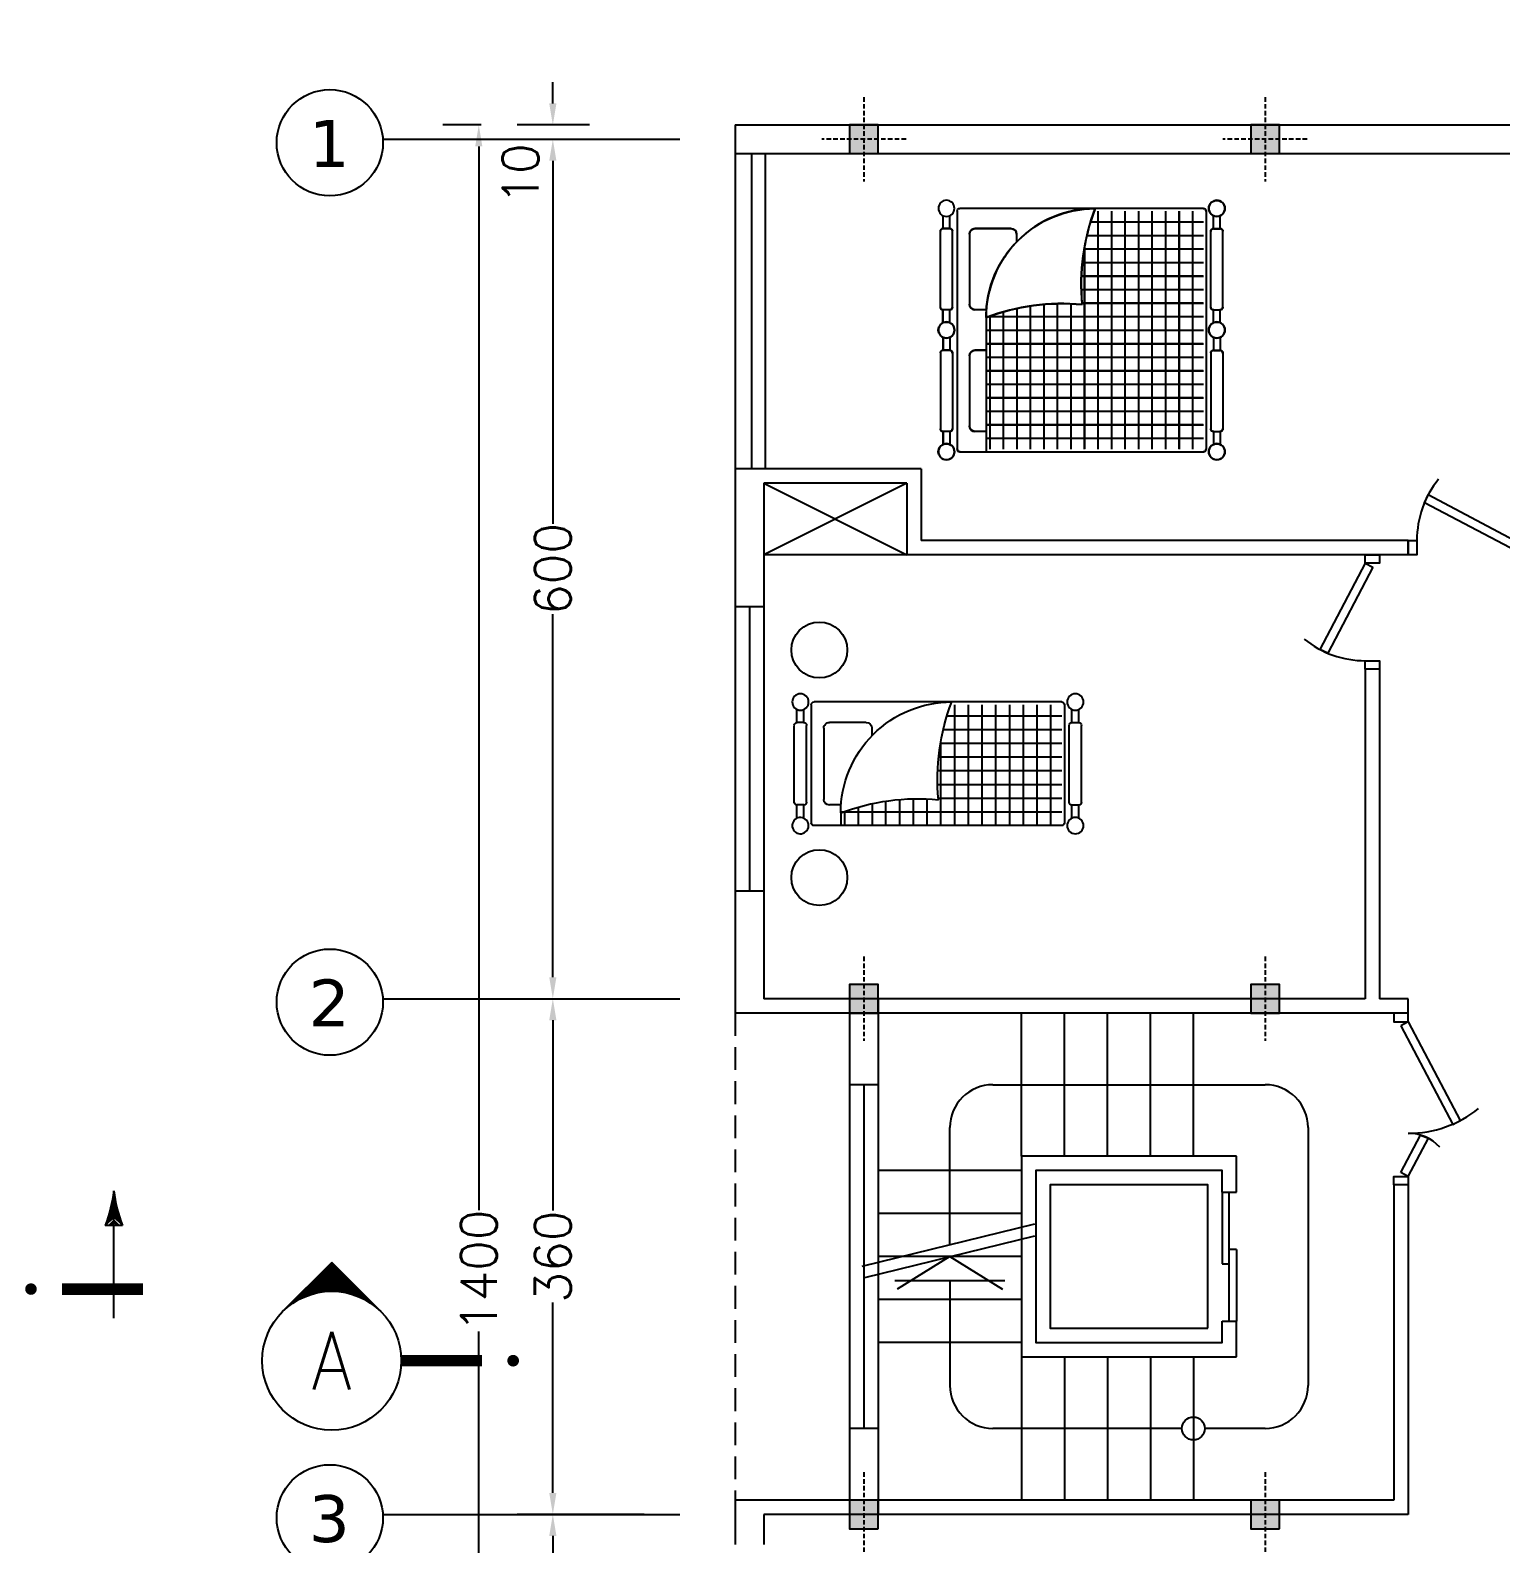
# Model space of a CAD drawing. Header units: millimetres. Extents: x -231 to 30223, y -7037 to 7120.
# Drawn here: x 4836 to 5862, y 4552 to 5609 of the extents above; entities that cross this region are included whole.
import ezdxf
from ezdxf.enums import TextEntityAlignment as Align

# ---------------------------------------------------------------- set-up
doc = ezdxf.new("R2010")
doc.units = ezdxf.units.MM
doc.linetypes.add('HIDDEN2', pattern=[4.7625, 3.175, -1.5875])
for name, color, linetype in [('2', 2, 'Continuous'), ('3', 3, 'Continuous'), ('33', 62, 'Continuous'), ('5', 7, 'Continuous'), ('AXES', 2, 'Continuous'), ('DIM', 1, 'Continuous'), ('DOR', 2, 'Continuous'), ('ETC', 2, 'Continuous'), ('FUR', 56, 'Continuous'), ('hid', 1, 'HIDDEN2'), ('RND', 1, 'Continuous')]:
    doc.layers.add(name, color=color, linetype=linetype)
doc.styles.add('KATEB', font='verdana.ttf')
doc.styles.add('ROMANS', font='romans.shx')
doc.dimstyles.get("Standard").update_dxf_attribs({"dimtxt": 25, "dimasz": 15, "dimexe": 25, "dimexo": 25, "dimgap": 0, "dimtad": 0, "dimdec": 0, "dimzin": 0, "dimdsep": 46, "dimtxsty": 'ROMANS', "dimcen": 0, "dimclrd": 13, "dimclre": 1, "dimclrt": 3, "dimadec": 0, "dimazin": 0, "dimtfac": 1, "dimtdec": 0, "dimtix": 1, "dimtofl": 0, "dimtmove": 2, "dimatfit": 3, "dimfxl": 1, "dimtolj": 1, "dimtzin": 0, "dimarcsym": 0})

# ---------------------------------------------------------------- blocks, each defined once
blk = doc.blocks.new('eeee')
at = {"layer": 'FUR'}
for p, q in [((-12379.5, 12206.2), (-12379.5, 12288.7)), ((-12377.6, 12290.6), (-12204.7, 12290.6)), ((-12369.9, 12206.2), (-12369.9, 12290.6)), ((-12360.3, 12206.2), (-12360.3, 12290.6)), ((-12350.7, 12206.2), (-12350.7, 12290.6)), ((-12341.1, 12206.2), (-12341.1, 12290.6)), ((-12331.5, 12206.2), (-12331.5, 12290.6)), ((-12321.9, 12206.2), (-12321.9, 12290.6)), ((-12312.3, 12206.2), (-12312.3, 12290.6)), ((-12302.7, 12206.2), (-12302.7, 12290.6)), ((-12293.1, 12232.1), (-12293.1, 12290.6)), ((-12283.5, 12272), (-12283.5, 12290.6)), ((-12273.9, 12271.9), (-12273.9, 12290.6)), ((-12264.3, 12272.4), (-12264.3, 12290.6)), ((-12254.7, 12273.5), (-12254.7, 12290.6)), ((-12245.2, 12275.2), (-12245.2, 12290.6)), ((-12235.6, 12277.6), (-12235.6, 12290.6)), ((-12226, 12280.7), (-12226, 12290.6)), ((-12223.3, 12281.7), (-12223.3, 12290.6)), ((-12202.8, 12206.2), (-12202.8, 12288.7)), ((-12389.5, 12285.4), (-12389.5, 12276.2)), ((-12384.7, 12285.4), (-12384.7, 12276.2)), ((-12223.3, 12281), (-12377.6, 12281)), ((-12197.6, 12285.4), (-12197.6, 12276.2)), ((-12192.8, 12285.4), (-12192.8, 12276.2)), ((-12391.4, 12274.3), (-12391.4, 12220.6)), ((-12384.7, 12276.2), (-12389.5, 12276.2)), ((-12382.8, 12274.3), (-12382.8, 12220.6)), ((-12291.5, 12271.4), (-12377.6, 12271.4)), ((-12223.5, 12276.2), (-12215.4, 12276.2)), ((-12211.6, 12222.5), (-12211.6, 12272.4)), ((-12199.5, 12274.3), (-12199.5, 12220.6)), ((-12197.6, 12276.2), (-12192.8, 12276.2)), ((-12190.9, 12274.3), (-12190.9, 12220.6)), ((-12290.9, 12261.8), (-12377.6, 12261.8)), ((-12291, 12252.2), (-12377.6, 12252.2)), ((-12291.7, 12242.6), (-12377.6, 12242.6)), ((-12293, 12233.1), (-12377.6, 12233.1)), ((-12245, 12222.5), (-12245, 12227.9)), ((-12389.5, 12218.7), (-12389.5, 12209.4)), ((-12384.7, 12218.7), (-12389.5, 12218.7)), ((-12384.7, 12218.7), (-12384.7, 12209.4)), ((-12294.9, 12223.5), (-12377.6, 12223.5)), ((-12241.2, 12218.7), (-12215.4, 12218.7)), ((-12197.6, 12218.7), (-12197.6, 12209.4)), ((-12197.6, 12218.7), (-12192.8, 12218.7)), ((-12192.8, 12218.7), (-12192.8, 12209.4)), ((-12297.5, 12213.9), (-12377.6, 12213.9)), ((-12377.6, 12204.3), (-12204.7, 12204.3))]:
    blk.add_line(p, q, dxfattribs=at)
for centre in [(-12208.4, 12326.9), (-12208.4, 12168)]:
    blk.add_circle(centre, 19.5, dxfattribs=at)
at = {"layer": 'FUR', "extrusion": (0, 0, -1)}
for centre, major_axis in [((-12387.1, 12290.6), (-4.04, -4.04)), ((-12195.2, 12290.6), (-1.92, 5.38)), ((-12387.1, 12204.3), (-4.04, -4.04)), ((-12195.2, 12204.3), (-4.04, -4.04))]:
    blk.add_ellipse(centre, major_axis=major_axis, ratio=1, dxfattribs=at)
for centre, major_axis, start_param, end_param in [((-12377.6, 12288.7), (-1.09, -1.58), 0.968205, 2.539001), ((-12204.7, 12288.7), (-1.75, 0.78), 1.152196, 2.722993), ((-12300.8, 12281.7), (-70.8, 31.4), 2.724755, 4.295552), ((-12277, 12422.4), (-118.7, 92.6), 3.685298, 4.146853), ((-12389.5, 12274.3), (-1.75, 0.78), 5.864585, 7.435382), ((-12384.7, 12274.3), (-0.47, 1.86), 0.249643, 1.820439), ((-12441.5, 12258), (24.5, 148.6), 1.310791, 1.772346), ((-12215.4, 12272.4), (-1.74, 3.42), 0.470025, 2.040821), ((-12197.6, 12274.3), (-1.82, 0.61), 5.959141, 7.529937), ((-12192.8, 12274.3), (0.87, 1.71), 5.815567, 7.386364), ((-12389.5, 12220.6), (-0.47, 1.86), 3.391235, 4.962032), ((-12384.7, 12220.6), (-0.47, 1.86), 1.820439, 3.391235), ((-12241.2, 12222.5), (-3.57, 1.42), 4.334778, 5.905574), ((-12215.4, 12222.5), (-3.57, 1.42), 2.763981, 4.334778), ((-12197.6, 12220.6), (-0.47, 1.86), 3.391235, 4.962032), ((-12192.8, 12220.6), (0.87, 1.71), 1.103178, 2.673975), ((-12377.6, 12206.2), (-0.47, 1.86), 3.391235, 4.962032), ((-12204.7, 12206.2), (-1.75, 0.78), 2.722993, 4.293789)]:
    blk.add_ellipse(centre, major_axis=major_axis, ratio=1, start_param=start_param, end_param=end_param, dxfattribs=at)
blk = doc.blocks.new('BED3')
at = {"layer": 'FUR'}
for p, q in [((0.324, 2.204), (0.228, 2.204)), ((0.324, 2.154), (0.228, 2.154)), ((0.324, 2.154), (0.324, 2.204)), ((0.904, 2.224), (0.344, 2.224)), ((0.904, 2.134), (0.344, 2.134)), ((1.02, 2.204), (0.924, 2.204)), ((0.924, 2.154), (0.924, 2.204)), ((1.02, 2.154), (0.924, 2.154)), ((1.128, 2.204), (1.224, 2.204)), ((1.128, 2.154), (1.224, 2.154)), ((1.224, 2.154), (1.224, 2.204)), ((1.244, 2.224), (1.804, 2.224)), ((1.244, 2.134), (1.804, 2.134)), ((1.824, 2.204), (1.92, 2.204)), ((1.824, 2.154), (1.824, 2.204)), ((1.824, 2.154), (1.92, 2.154)), ((0.174, 0.279), (0.174, 2.08)), ((0.194, 2.1), (1.954, 2.1)), ((1.974, 2.08), (1.974, 0.279)), ((0.324, 1.7), (0.324, 1.968)), ((0.364, 2.008), (0.884, 2.008)), ((0.924, 1.884), (0.924, 1.968)), ((1.224, 1.886), (1.224, 1.968)), ((1.264, 2.008), (1.784, 2.008)), ((1.824, 1.886), (1.824, 1.968)), ((0.971, 1.859), (1.954, 1.859)), ((0.974, 1.886), (0.974, 0.279)), ((0.982, 1.886), (1.974, 1.886)), ((1.074, 1.886), (1.074, 0.279)), ((1.174, 1.886), (1.174, 0.279)), ((1.274, 1.886), (1.274, 0.279)), ((1.374, 1.886), (1.374, 0.279)), ((1.474, 1.886), (1.474, 0.279)), ((1.574, 1.886), (1.574, 0.279)), ((1.674, 1.886), (1.674, 0.279)), ((1.774, 1.886), (1.774, 0.279)), ((1.874, 1.886), (1.874, 0.279)), ((0.939, 1.759), (1.954, 1.759)), ((0.364, 1.66), (0.421, 1.66)), ((0.914, 1.659), (1.954, 1.659)), ((0.884, 1.459), (1.954, 1.459)), ((0.896, 1.559), (1.954, 1.559)), ((0.879, 1.359), (1.954, 1.359)), ((0.88, 1.259), (1.954, 1.259)), ((0.374, 1.14), (0.374, 0.279)), ((0.464, 1.159), (1.954, 1.159)), ((0.474, 1.16), (0.474, 0.279)), ((0.574, 1.174), (0.574, 0.279)), ((0.674, 1.181), (0.674, 0.279)), ((0.774, 1.182), (0.774, 0.279)), ((0.874, 1.176), (0.874, 0.279)), ((0.194, 1.059), (1.954, 1.059)), ((0.274, 1.113), (0.274, 0.279)), ((0.194, 0.959), (1.954, 0.959)), ((0.194, 0.859), (1.954, 0.859)), ((0.194, 0.759), (1.954, 0.759)), ((0.194, 0.659), (1.954, 0.659)), ((0.194, 0.559), (1.954, 0.559)), ((0.194, 0.459), (1.954, 0.459)), ((0.194, 0.359), (1.954, 0.359)), ((0.194, 0.259), (1.954, 0.259)), ((0.904, 0.224), (0.344, 0.224)), ((1.244, 0.224), (1.804, 0.224)), ((0.324, 0.204), (0.228, 0.204)), ((0.324, 0.154), (0.228, 0.154)), ((0.324, 0.204), (0.324, 0.154)), ((0.904, 0.134), (0.344, 0.134)), ((0.924, 0.204), (0.924, 0.154)), ((1.02, 0.204), (0.924, 0.204)), ((1.02, 0.154), (0.924, 0.154)), ((1.128, 0.204), (1.224, 0.204)), ((1.128, 0.154), (1.224, 0.154)), ((1.224, 0.204), (1.224, 0.154)), ((1.244, 0.134), (1.804, 0.134)), ((1.824, 0.204), (1.92, 0.204)), ((1.824, 0.204), (1.824, 0.154)), ((1.824, 0.154), (1.92, 0.154))]:
    blk.add_line(p, q, dxfattribs=at)
for centre in [(0.174, 2.179), (1.074, 2.179), (1.974, 2.179), (0.174, 0.179), (1.074, 0.179), (1.974, 0.179)]:
    blk.add_circle(centre, 0.0595, dxfattribs=at)
for centre, radius, start, end in [((0.344, 2.204), 0.02, 90, 180), ((0.344, 2.154), 0.02, 180, 270), ((0.904, 2.204), 0.02, 0, 90), ((0.904, 2.154), 0.02, 270, 0), ((1.244, 2.204), 0.02, 90, 180), ((1.244, 2.154), 0.02, 180, 270), ((1.804, 2.204), 0.02, 0, 90), ((1.804, 2.154), 0.02, 270, 0), ((0.194, 2.08), 0.02, 90, 180), ((1.954, 2.08), 0.02, 0, 90), ((0.364, 1.968), 0.04, 90, 180), ((0.884, 1.968), 0.04, 0, 90), ((1.264, 1.968), 0.04, 90, 180), ((1.784, 1.968), 0.04, 0, 90), ((0.982, 1.079), 0.807, 90, 180), ((2.448, 1.326), 1.569, 159.1041, 185.5493), ((0.364, 1.7), 0.04, 180, 270), ((0.734, -0.387), 1.569, 84.4507, 110.8959), ((0.194, 0.279), 0.02, 180, 270), ((0.344, 0.204), 0.02, 90, 180), ((0.904, 0.204), 0.02, 0, 90), ((1.244, 0.204), 0.02, 90, 180), ((1.804, 0.204), 0.02, 0, 90), ((1.954, 0.279), 0.02, 270, 0), ((0.344, 0.154), 0.02, 180, 270), ((0.904, 0.154), 0.02, 270, 0), ((1.244, 0.154), 0.02, 180, 270), ((1.804, 0.154), 0.02, 270, 0)]:
    blk.add_arc(centre, radius, start, end, dxfattribs=at)
blk = doc.blocks.new('BED2')
at = {"layer": 'FUR', "ltscale": 100}
for p, q in [((-18.9, 179.9), (-188.9, 179.9)), ((-37.2, 86.2), (-37.2, 179.9)), ((-200.6, 165.7), (-200.6, 174.8)), ((-195.9, 165.7), (-195.9, 174.8)), ((-190.8, 11.9), (-190.8, 178)), ((-37.2, 170.4), (-188.9, 170.4)), ((-181.3, 11.9), (-181.3, 178)), ((-171.9, 11.9), (-171.9, 178)), ((-162.4, 11.9), (-162.4, 178)), ((-153, 11.9), (-153, 178)), ((-143.6, 11.9), (-143.6, 178)), ((-134.1, 11.9), (-134.1, 178)), ((-124.7, 11.9), (-124.7, 178)), ((-115.3, 11.9), (-115.3, 178)), ((-105.8, 37.4), (-105.8, 178)), ((-96.4, 76.6), (-96.4, 178)), ((-86.9, 76.5), (-86.9, 178)), ((-77.5, 77), (-77.5, 178)), ((-68.1, 78.1), (-68.1, 178)), ((-58.6, 79.8), (-58.6, 178)), ((-49.2, 82.2), (-49.2, 178)), ((-39.8, 85.2), (-39.8, 178)), ((-17, 11.9), (-17, 178)), ((-11.9, 165.7), (-11.9, 174.8)), ((-7.1, 165.7), (-7.1, 174.8)), ((-202.5, 111), (-202.5, 163.8)), ((-195.9, 165.7), (-200.6, 165.7)), ((-194, 111), (-194, 163.8)), ((-37.2, 161), (-188.9, 161)), ((-37.2, 165.7), (-29.4, 165.7)), ((-25.6, 112.9), (-25.6, 162)), ((-13.7, 111), (-13.7, 163.8)), ((-11.9, 165.7), (-7.1, 165.7)), ((-5.3, 111), (-5.3, 163.8)), ((-37.2, 151.6), (-188.9, 151.6)), ((-37.2, 142.1), (-188.9, 142.1)), ((-37.2, 132.7), (-188.9, 132.7)), ((-37.2, 123.3), (-188.9, 123.3)), ((-200.6, 100), (-200.6, 109.1)), ((-195.9, 109.1), (-200.6, 109.1)), ((-195.9, 100), (-195.9, 109.1)), ((-37.2, 113.8), (-188.9, 113.8)), ((-37.2, 109.1), (-29.4, 109.1)), ((-11.9, 109.1), (-7.1, 109.1)), ((-11.9, 100), (-11.9, 109.1)), ((-7.1, 100), (-7.1, 109.1)), ((-37.2, 104.4), (-188.9, 104.4)), ((-200.6, 89.8), (-200.6, 80.8)), ((-195.9, 89.8), (-195.9, 80.8)), ((-37.2, 94.9), (-188.9, 94.9)), ((-37.2, 85.5), (-188.9, 85.5)), ((-11.9, 89.8), (-11.9, 80.8)), ((-7.1, 89.8), (-7.1, 80.8)), ((-202.5, 78.9), (-202.5, 26)), ((-195.9, 80.8), (-200.6, 80.8)), ((-194, 78.9), (-194, 26)), ((-104.2, 76.1), (-188.9, 76.1)), ((-37.4, 80.8), (-29.4, 80.8)), ((-25.6, 27.9), (-25.6, 77)), ((-13.7, 78.9), (-13.7, 26)), ((-11.9, 80.8), (-7.1, 80.8)), ((-5.3, 78.9), (-5.3, 26)), ((-103.7, 66.6), (-188.9, 66.6)), ((-103.7, 57.2), (-188.9, 57.2)), ((-104.4, 47.8), (-188.9, 47.8)), ((-105.7, 38.3), (-188.9, 38.3)), ((-58.5, 27.9), (-58.5, 33.3)), ((-195.9, 24.2), (-200.6, 24.2)), ((-200.6, 24.2), (-200.6, 15.1)), ((-195.9, 24.2), (-195.9, 15.1)), ((-107.6, 28.9), (-188.9, 28.9)), ((-54.7, 24.2), (-29.4, 24.2)), ((-11.9, 24.2), (-7.1, 24.2)), ((-110.1, 19.4), (-188.9, 19.4))]:
    blk.add_line(p, q, dxfattribs=at)
for centre in [(-198.3, 179.9), (-9.5, 179.9), (-198.3, 94.9), (-9.5, 94.9), (-198.3, 10)]:
    blk.add_circle(centre, 5.62, dxfattribs=at)
for centre, radius, start, end in [((-188.9, 178), 1.89, 90, 180), ((-18.9, 178), 1.89, 0, 90), ((-200.6, 163.8), 1.89, 90, 180), ((-195.9, 163.8), 1.89, 360, 90), ((-29.4, 162), 3.78, 0, 90), ((-11.9, 163.8), 1.89, 90, 180), ((-7.1, 163.8), 1.89, 0, 90), ((-200.6, 111), 1.89, 180, 270), ((-195.9, 111), 1.89, 270, 360), ((-29.4, 112.9), 3.78, 270, 0), ((-11.9, 111), 1.89, 180, 270), ((-7.1, 111), 1.89, 270, 0), ((-113.4, 86.2), 76.2, 270, 0), ((-90, 224.5), 148.1, 264.4507, 290.8959), ((-200.6, 78.9), 1.89, 90, 180), ((-195.9, 78.9), 1.89, 0, 90), ((-251.7, 62.8), 148.1, 339.1041, 5.5493), ((-29.4, 77), 3.78, 0, 90), ((-11.9, 78.9), 1.89, 90, 180), ((-7.1, 78.9), 1.89, 0, 90), ((-200.6, 26), 1.89, 180, 270), ((-195.9, 26), 1.89, 270, 0), ((-54.7, 27.9), 3.78, 180, 270), ((-29.4, 27.9), 3.78, 270, 0), ((-11.9, 26), 1.89, 180, 270), ((-7.1, 26), 1.89, 270, 0), ((-188.9, 11.9), 1.89, 180, 270)]:
    blk.add_arc(centre, radius, start, end, dxfattribs=at)
at = {"layer": 'FUR', "xscale": -94.37972467777166, "yscale": 94.37972467777166, "zscale": 94.37972467777166, "rotation": 270}
blk.add_blockref('BED3', (-215.2, -6.5), dxfattribs=at)
blk = doc.blocks.new('*X19')
at = {"color": 0}
for p, q in [((-30899.629, -13242.324), (-30899.628, -13242.323)), ((-30899.621, -13242.331), (-30899.62, -13242.33)), ((-30899.614, -13242.338), (-30899.613, -13242.336)), ((-30899.607, -13242.345), (-30899.605, -13242.343)), ((-30899.6, -13242.352), (-30899.598, -13242.349)), ((-30899.593, -13242.359), (-30899.59, -13242.356)), ((-30899.586, -13242.366), (-30899.582, -13242.362)), ((-30899.579, -13242.373), (-30899.574, -13242.368)), ((-30899.572, -13242.38), (-30899.566, -13242.374)), ((-30899.565, -13242.387), (-30899.558, -13242.38)), ((-30899.558, -13242.394), (-30899.55, -13242.386)), ((-30899.551, -13242.401), (-30899.541, -13242.392)), ((-30899.544, -13242.408), (-30899.533, -13242.398)), ((-30899.537, -13242.416), (-30899.525, -13242.404)), ((-30899.53, -13242.423), (-30899.516, -13242.409)), ((-30899.522, -13242.43), (-30899.507, -13242.415)), ((-30899.515, -13242.437), (-30899.499, -13242.42)), ((-30899.508, -13242.444), (-30899.49, -13242.425)), ((-30899.501, -13242.451), (-30899.481, -13242.431)), ((-30899.494, -13242.458), (-30899.472, -13242.436)), ((-30899.487, -13242.465), (-30899.463, -13242.441)), ((-30899.48, -13242.472), (-30899.454, -13242.446)), ((-30899.473, -13242.479), (-30899.444, -13242.451)), ((-30899.466, -13242.486), (-30899.435, -13242.455)), ((-30899.459, -13242.493), (-30899.425, -13242.46)), ((-30899.452, -13242.5), (-30899.416, -13242.465)), ((-30899.445, -13242.507), (-30899.406, -13242.469)), ((-30899.091, -13242.861), (-30898.694, -13242.464)), ((-30899.084, -13242.868), (-30898.667, -13242.451)), ((-30899.077, -13242.875), (-30898.636, -13242.434)), ((-30899.07, -13242.882), (-30898.601, -13242.413)), ((-30899.063, -13242.889), (-30898.557, -13242.383)), ((-30899.056, -13242.896), (-30898.478, -13242.319)), ((-30899.438, -13242.515), (-30899.396, -13242.473)), ((-30899.431, -13242.522), (-30899.386, -13242.478)), ((-30899.423, -13242.529), (-30899.376, -13242.482)), ((-30899.416, -13242.536), (-30899.366, -13242.486)), ((-30899.409, -13242.543), (-30899.356, -13242.49)), ((-30899.402, -13242.55), (-30899.346, -13242.494)), ((-30899.395, -13242.557), (-30899.335, -13242.497)), ((-30899.388, -13242.564), (-30899.325, -13242.501)), ((-30899.381, -13242.571), (-30899.314, -13242.504)), ((-30899.374, -13242.578), (-30899.303, -13242.508)), ((-30899.367, -13242.585), (-30899.293, -13242.511)), ((-30899.36, -13242.592), (-30899.282, -13242.514)), ((-30899.353, -13242.599), (-30899.27, -13242.517)), ((-30899.346, -13242.606), (-30899.259, -13242.52)), ((-30899.339, -13242.614), (-30899.248, -13242.523)), ((-30899.332, -13242.621), (-30899.236, -13242.525)), ((-30899.324, -13242.628), (-30899.225, -13242.528)), ((-30899.317, -13242.635), (-30899.213, -13242.53)), ((-30899.31, -13242.642), (-30899.201, -13242.532)), ((-30899.303, -13242.649), (-30899.189, -13242.534)), ((-30899.296, -13242.656), (-30899.176, -13242.536)), ((-30899.289, -13242.663), (-30899.164, -13242.538)), ((-30899.282, -13242.67), (-30899.151, -13242.539)), ((-30899.275, -13242.677), (-30899.138, -13242.541)), ((-30899.268, -13242.684), (-30899.125, -13242.542)), ((-30899.261, -13242.691), (-30899.112, -13242.543)), ((-30899.254, -13242.698), (-30899.099, -13242.544)), ((-30899.247, -13242.705), (-30899.085, -13242.544)), ((-30899.24, -13242.713), (-30899.072, -13242.545)), ((-30899.233, -13242.72), (-30899.058, -13242.545)), ((-30899.225, -13242.727), (-30899.043, -13242.545)), ((-30899.218, -13242.734), (-30899.029, -13242.544)), ((-30899.211, -13242.741), (-30899.014, -13242.544)), ((-30899.204, -13242.748), (-30898.999, -13242.543)), ((-30899.197, -13242.755), (-30898.984, -13242.542)), ((-30899.19, -13242.762), (-30898.968, -13242.54)), ((-30899.183, -13242.769), (-30898.952, -13242.539)), ((-30899.176, -13242.776), (-30898.936, -13242.536)), ((-30899.169, -13242.783), (-30898.919, -13242.534)), ((-30899.162, -13242.79), (-30898.902, -13242.531)), ((-30899.155, -13242.797), (-30898.885, -13242.528)), ((-30899.148, -13242.804), (-30898.867, -13242.524)), ((-30899.141, -13242.812), (-30898.848, -13242.519)), ((-30899.134, -13242.819), (-30898.829, -13242.514)), ((-30899.126, -13242.826), (-30898.809, -13242.508)), ((-30899.119, -13242.833), (-30898.788, -13242.502)), ((-30899.112, -13242.84), (-30898.767, -13242.494)), ((-30899.105, -13242.847), (-30898.744, -13242.486)), ((-30899.098, -13242.854), (-30898.72, -13242.476))]:
    blk.add_line(p, q, dxfattribs=at)
blk = doc.blocks.new('SECH')
at = {"layer": 'ETC', "ltscale": 100}
for p in [(-34.3, 34.3), (34.3, 34.3)]:
    blk.add_line(p, (0, 68.5), dxfattribs=at)
at = {"layer": 'ETC', "ltscale": 100, "const_width": 8.08}
blk.add_lwpolyline([(105, 0), (48.5, 0)], dxfattribs=at)
at = {"layer": 'ETC', "ltscale": 100, "const_width": 4.04}
blk.add_lwpolyline([(124.6, 0, 1), (128.7, 0, 1)], format="xyb", close=True, dxfattribs=at)
at = {"layer": 'ETC', "ltscale": 100}
blk.add_circle((0, 0), 48.5, dxfattribs=at)
at = {"layer": 'ETC', "ltscale": 100, "xscale": 57.01874209302129, "yscale": 57.01874209302129, "zscale": 57.01874209302129, "rotation": 180.0000000000029}
blk.add_blockref('*X19', (-1761825.3, -755024.8), dxfattribs=at)
at = {"layer": 'ETC', "color": 6, "ltscale": 100, "style": 'ROMANS', "oblique": -180, "text_generation_flag": 4, "width": 0.9}
blk.add_attdef('A', text='', height=40.4, rotation=180, dxfattribs=at).set_placement((0, 0), align=Align.MIDDLE)
blk = doc.blocks.new('FL')
at = {"layer": '33'}
for p, q in [((0, 0), (-36.8, 22.8)), ((0, 0), (36.8, 22.8)), ((38.4, 16.9), (-38.4, 16.9))]:
    blk.add_line(p, q, dxfattribs=at)
blk = doc.blocks.new('FELESH')
at = {"layer": '33'}
for p, q in [((-59.3, 14.6), (59.3, -14.6)), ((-61.2, 6.8), (59.3, -22.9))]:
    blk.add_line(p, q, dxfattribs=at)
at = {"layer": '5'}
blk.add_blockref('FL', (0, 0), dxfattribs=at)
blk = doc.blocks.new('D80')
at = {"layer": 'DOR'}
for p, q in [((-68.7, 36.2), (-66.2, 41.7)), ((-8.8, 4.7), (-68.7, 36.2)), ((-6, 10), (-66.2, 41.7)), ((-6, 10), (-8.8, 4.7))]:
    blk.add_line(p, q, dxfattribs=at)
for points in [[(-80, 10), (-74, 10), (-74, 0), (-80, 0)], [(-6, 10), (0, 10), (0, 0), (-6, 0)]]:
    blk.add_lwpolyline(points, close=True, dxfattribs=at)
at = {"layer": 'DOR', "color": 44}
blk.add_arc((-6, 10), 68, 141.0374, 180, dxfattribs=at)
blk = doc.blocks.new('D120')
at = {"layer": 'DOR'}
for p, q in [((-114, 10), (-45, 46.3)), ((-42.2, 41), (-45, 46.3)), ((-111.2, 4.7), (-42.2, 41)), ((-34.8, 18.4), (-32.6, 24)), ((-6, 10), (-32.6, 24)), ((-8.8, 4.7), (-34.8, 18.4)), ((-114, 10), (-111.2, 4.7)), ((-6, 10), (-8.8, 4.7))]:
    blk.add_line(p, q, dxfattribs=at)
for points in [[(-114, 10), (-120, 10), (-120, 0), (-114, 0)], [(-6, 10), (0, 10), (0, 0), (-6, 0)]]:
    blk.add_lwpolyline(points, close=True, dxfattribs=at)
at = {"layer": 'DOR', "color": 44}
for centre, radius, start, end in [((-114, 10), 78, 0, 38.9626), ((-6, 10), 30, 132.879, 180)]:
    blk.add_arc(centre, radius, start, end, dxfattribs=at)
blk = doc.blocks.new('*D48')
at = {"layer": 'DIM', "color": 1, "lineweight": -2, "transparency": 16777216}
for p, q in [((-77872.8, 9516.3), (-77872.8, 9546.7)), ((-77864.8, 9518.8), (-77864.8, 9546.7))]:
    blk.add_line(p, q, dxfattribs=at)
at = {"layer": 'DIM', "color": 13, "lineweight": -2, "transparency": 16777216}
for p, q in [((-77887.8, 9521.7), (-77902.8, 9521.7)), ((-77849.8, 9521.7), (-77834.8, 9521.7))]:
    blk.add_line(p, q, dxfattribs=at)
at = {"layer": 'DIM', "color": 13, "transparency": 16777216}
for points in [[(-77887.8, 9524.2), (-77887.8, 9519.2), (-77872.8, 9521.7)], [(-77849.8, 9524.2), (-77849.8, 9519.2), (-77864.8, 9521.7)]]:
    blk.add_solid(points, dxfattribs=at)
at = {"layer": 'DIM', "color": 3, "transparency": 16777216, "insert": (-77992.6, 9497.1), "char_height": 25, "attachment_point": 5, "style": 'ROMANS'}
blk.add_mtext('\\A1;JOINT 8CM ', dxfattribs=at)
blk = doc.blocks.new('*D42')
at = {"layer": '2', "color": 1, "lineweight": -2, "transparency": 16777216}
for p, q in [((-79022, 9420.6), (-79048.7, 9420.6)), ((-79020.4, 8020.6), (-79048.7, 8020.6))]:
    blk.add_line(p, q, dxfattribs=at)
at = {"layer": '2', "color": 13, "lineweight": -2, "transparency": 16777216}
for p, q in [((-79023.7, 9405.6), (-79023.7, 8662.9)), ((-79023.7, 8035.6), (-79023.7, 8578.3))]:
    blk.add_line(p, q, dxfattribs=at)
at = {"layer": '2', "color": 13, "transparency": 16777216}
for points in [[(-79026.2, 9405.6), (-79021.2, 9405.6), (-79023.7, 9420.6)], [(-79026.2, 8035.6), (-79021.2, 8035.6), (-79023.7, 8020.6)]]:
    blk.add_solid(points, dxfattribs=at)
at = {"layer": '2', "color": 3, "transparency": 16777216, "insert": (-79023.7, 8620.6), "char_height": 25, "attachment_point": 5, "rotation": 90, "style": 'ROMANS'}
blk.add_mtext('\\A1;1400', dxfattribs=at)
blk = doc.blocks.new('*D40')
at = {"layer": '2', "color": 13, "lineweight": -2, "transparency": 16777216}
for p, q in [((-78972, 8795.6), (-78972, 8662.7)), ((-78972, 8465.6), (-78972, 8598.5))]:
    blk.add_line(p, q, dxfattribs=at)
at = {"layer": '2', "color": 1, "lineweight": -2, "transparency": 16777216}
blk.add_line((-78908.2, 8450.6), (-78997, 8450.6), dxfattribs=at)
at = {"layer": '2', "color": 13, "transparency": 16777216}
for points in [[(-78974.5, 8795.6), (-78969.5, 8795.6), (-78972, 8810.6)], [(-78974.5, 8465.6), (-78969.5, 8465.6), (-78972, 8450.6)]]:
    blk.add_solid(points, dxfattribs=at)
at = {"layer": '2', "color": 3, "transparency": 16777216, "insert": (-78972, 8630.6), "char_height": 25, "attachment_point": 5, "rotation": 90, "style": 'ROMANS'}
blk.add_mtext('\\A1;360', dxfattribs=at)
blk = doc.blocks.new('*D39')
at = {"layer": '2', "color": 1, "lineweight": -2, "transparency": 16777216}
blk.add_line((-78908.2, 8450.6), (-78997, 8450.6), dxfattribs=at)
at = {"layer": '2', "color": 13, "lineweight": -2, "transparency": 16777216}
for p, q in [((-78972, 8435.6), (-78972, 8272.7)), ((-78972, 8045.6), (-78972, 8208.5))]:
    blk.add_line(p, q, dxfattribs=at)
at = {"layer": '2', "color": 13, "transparency": 16777216}
for points in [[(-78974.5, 8435.6), (-78969.5, 8435.6), (-78972, 8450.6)], [(-78974.5, 8045.6), (-78969.5, 8045.6), (-78972, 8030.6)]]:
    blk.add_solid(points, dxfattribs=at)
at = {"layer": '2', "color": 3, "transparency": 16777216, "insert": (-78972, 8240.6), "char_height": 25, "attachment_point": 5, "rotation": 90, "style": 'ROMANS'}
blk.add_mtext('\\A1;420', dxfattribs=at)
blk = doc.blocks.new('*D38')
at = {"layer": '2', "color": 13, "lineweight": -2, "transparency": 16777216}
for p, q in [((-78972, 9395.6), (-78972, 9142.1)), ((-78972, 8825.6), (-78972, 9079))]:
    blk.add_line(p, q, dxfattribs=at)
at = {"layer": '2', "color": 13, "transparency": 16777216}
for points in [[(-78974.5, 9395.6), (-78969.5, 9395.6), (-78972, 9410.6)], [(-78974.5, 8825.6), (-78969.5, 8825.6), (-78972, 8810.6)]]:
    blk.add_solid(points, dxfattribs=at)
at = {"layer": '2', "color": 3, "transparency": 16777216, "insert": (-78972, 9110.6), "char_height": 25, "attachment_point": 5, "rotation": 90, "style": 'ROMANS'}
blk.add_mtext('\\A1;600', dxfattribs=at)
blk = doc.blocks.new('*D37')
at = {"layer": '2', "color": 13, "lineweight": -2, "transparency": 16777216}
for p, q in [((-78972, 9435.6), (-78972, 9450.6)), ((-78972, 9395.6), (-78972, 9380.6))]:
    blk.add_line(p, q, dxfattribs=at)
at = {"layer": '2', "color": 1, "lineweight": -2, "transparency": 16777216}
blk.add_line((-78946.5, 9420.6), (-78997, 9420.6), dxfattribs=at)
at = {"layer": '2', "color": 13, "transparency": 16777216}
for points in [[(-78974.5, 9435.6), (-78969.5, 9435.6), (-78972, 9420.6)], [(-78974.5, 9395.6), (-78969.5, 9395.6), (-78972, 9410.6)]]:
    blk.add_solid(points, dxfattribs=at)
at = {"layer": '2', "color": 3, "transparency": 16777216, "insert": (-78994.6, 9386.4), "char_height": 25, "attachment_point": 5, "rotation": 90, "style": 'ROMANS'}
blk.add_mtext('\\A1;10', dxfattribs=at)
blk = doc.blocks.new('14')
at = {"layer": '2'}
h = blk.add_hatch(color=256, dxfattribs=at)
h.paths.add_polyline_path([(0, 10), (-10, 10), (-10, 0), (0, 0)])
h.paths.add_polyline_path([(0, 0), (10, 0), (10, 10), (0, 10)])
h.paths.add_polyline_path([(0, -10), (10, -10), (10, 0), (0, 0)])
h.paths.add_polyline_path([(0, 0), (-10, 0), (-10, -10), (0, -10)])
blk.add_lwpolyline([(10, -10), (10, 10), (-10, 10), (-10, -10)], close=True)
at = {"layer": 'hid'}
for p, q in [((0, 29.4), (0, -29.4)), ((29.4, 0), (-29.4, 0))]:
    blk.add_line(p, q, dxfattribs=at)
blk = doc.blocks.new('*X15')
at = {"color": 0}
for p, q in [((-30826.682, -13257.639), (-30826.653, -13257.61)), ((-30826.678, -13257.62), (-30826.653, -13257.595)), ((-30826.674, -13257.601), (-30826.653, -13257.581)), ((-30826.729, -13257.784), (-30826.653, -13257.709)), ((-30826.72, -13257.761), (-30826.653, -13257.694)), ((-30826.712, -13257.739), (-30826.653, -13257.68)), ((-30826.705, -13257.718), (-30826.653, -13257.666)), ((-30826.699, -13257.697), (-30826.653, -13257.652)), ((-30826.699, -13257.783), (-30826.653, -13257.737)), ((-30826.693, -13257.677), (-30826.653, -13257.638)), ((-30826.687, -13257.658), (-30826.653, -13257.624)), ((-30826.685, -13257.783), (-30826.653, -13257.751))]:
    blk.add_line(p, q, dxfattribs=at)
blk = doc.blocks.new('SECL')
at = {"layer": 'ETC'}
blk.add_line((-44.4, -42.4), (-44.4, -30.3), dxfattribs=at)
at = {"layer": 'ETC', "color": 6}
blk.add_line((20.2, -36.3), (-68.7, -36.3), dxfattribs=at)
at = {"layer": 'ETC', "const_width": 4.04}
blk.add_lwpolyline([(0, 19.6, 1), (0, 23.6, 1)], format="xyb", close=True, dxfattribs=at)
at = {"layer": 'ETC', "const_width": 8.08}
blk.add_lwpolyline([(0, 0), (0, -56.5)], dxfattribs=at)
at = {"layer": 'ETC'}
for centre, start, end in [((-80.6, 62.8), 276.8503, 291.2221), ((-80.6, -135.5), 68.7779, 83.1497)]:
    blk.add_arc(centre, 99.8, start, end, dxfattribs=at)
at = {"layer": 'ETC', "yscale": 80.77655129844682, "zscale": 80.77655129844682, "rotation": 89.99999999999727}
for p, xscale in [((-1070962.4, -2490107.1), -80.77655129844682), ((-1070962.4, 2490034.4), 80.77655129844682)]:
    blk.add_blockref('*X15', p, dxfattribs=dict(at, xscale=xscale))
blk = doc.blocks.new('fff')
at = {"layer": '2'}
for p, q in [((-325.9, -10), (-118.5, -10)), ((-325.9, -610), (-118.5, -610)), ((-325.9, -970), (-118.5, -970))]:
    blk.add_line(p, q, dxfattribs=at)
at = {"layer": '2', "ltscale": 0.1}
for centre in [(-362.9, -12.4), (-362.9, -612.4), (-362.9, -972.4)]:
    blk.add_circle(centre, 37.1, dxfattribs=at)
at = {"layer": '2'}
for p in [(10, -10), (290, -10), (10, -610), (290, -610), (10, -970), (290, -970)]:
    blk.add_blockref('14', p, dxfattribs=at)
at = {"layer": '3', "ltscale": 0.1, "style": 'KATEB'}
for s, p in [('1', (-377.6, -29.3)), ('2', (-377.6, -629.3)), ('3', (-377.6, -989.3))]:
    blk.add_text(s, height=32.8, dxfattribs=at).set_placement(p)
at = {"layer": '2'}
for base, p1, p2, picture, middle in [((-207.2, 0), (-207.2, -10), (-156.7, 0), '*D37', (-229.9, -34.2)), ((-258.9, 0), (-230.6, -1400), (-232.2, 0), '*D42', (-258.9, -800))]:
    dim = blk.add_linear_dim(base=base, p1=p1, p2=p2, angle=90, dimstyle='Standard', dxfattribs=at)
    dim.commit()
    dim.dimension.update_dxf_attribs({"geometry": picture, "text_midpoint": middle, "dimtype": 128, "insert": (78764.8, -9420.6)})
for base, p1, p2, picture, middle in [((-207.2, -610), (-207.2, -10), (-207.2, -610), '*D38', (-207.2, -310)), ((-207.2, -970), (-207.2, -610), (-118.5, -970), '*D40', (-207.2, -790)), ((-207.2, -1390), (-118.5, -970), (-207.2, -1390), '*D39', (-207.2, -1180))]:
    dim = blk.add_linear_dim(base=base, p1=p1, p2=p2, angle=90, dimstyle='Standard', dxfattribs=at)
    dim.commit()
    dim.dimension.update_dxf_attribs({"geometry": picture, "text_midpoint": middle, "insert": (78764.8, -9420.6)})
at = {"layer": 'DIM'}
dim = blk.add_linear_dim(base=(892, 101.1), p1=(900, 73.2), p2=(892, 70.7), angle=180, text='JOINT 8CM ', dimstyle='Standard', dxfattribs=at)
dim.commit()
dim.dimension.update_dxf_attribs({"geometry": '*D48', "text_midpoint": (772.2, 76.5), "dimtype": 128, "insert": (78764.8, -9420.6)})

msp = doc.modelspace()

# ---------------------------------------------------------------- linework, layer by layer
for p, q in [((5457.659188, 5302.43811), (5457.659188, 5252.43811)), ((5447.659188, 5292.43811), (5447.659188, 5242.43811)), ((5797.659188, 4922.43811), (5797.659188, 4932.43811))]:
    msp.add_line(p, q)
at = {"layer": '2'}
for p, q in [((5327.659188, 5522.43811), (5327.659188, 5302.43811)), ((5339.038204, 5522.43811), (5339.038204, 5302.43811)), ((5348.594669, 5522.43811), (5348.594669, 5302.43811)), ((5447.659188, 5242.43811), (5347.659188, 5242.43811)), ((5327.659188, 5206.023976), (5327.659188, 5007.43811)), ((5337.659188, 5206.023976), (5337.659188, 5007.43811)), ((5347.659188, 5206.023976), (5347.659188, 5007.43811)), ((5777.659188, 5162.43811), (5767.659188, 5162.43811)), ((5527.659188, 4822.43811), (5527.659188, 4922.43811)), ((5557.659188, 4822.43811), (5557.659188, 4922.43811)), ((5587.659188, 4822.43811), (5587.659188, 4922.43811)), ((5617.659188, 4822.43811), (5617.659188, 4922.43811)), ((5647.659188, 4822.43811), (5647.659188, 4922.43811)), ((5407.659188, 4872.43811), (5407.659188, 4632.43811)), ((5417.659188, 4872.43811), (5417.659188, 4632.43811)), ((5427.659188, 4872.43811), (5427.659188, 4632.43811)), ((5527.659188, 4812.43811), (5427.659188, 4812.43811)), ((5667.659188, 4797.43811), (5667.659188, 4747.43811)), ((5672.659188, 4747.43811), (5672.659188, 4797.43811)), ((5527.659188, 4782.43811), (5427.659188, 4782.43811)), ((5672.659188, 4707.43811), (5672.659188, 4757.43811)), ((5677.659188, 4757.43811), (5672.659188, 4757.43811)), ((5677.659188, 4757.43811), (5677.659188, 4707.43811)), ((5527.659188, 4752.43811), (5427.659188, 4752.43811)), ((5667.659188, 4747.43811), (5672.659188, 4747.43811)), ((5527.659188, 4722.43811), (5427.659188, 4722.43811)), ((5527.659188, 4692.43811), (5427.659188, 4692.43811)), ((5527.659188, 4682.43811), (5527.659188, 4582.43811)), ((5557.659188, 4682.43811), (5557.659188, 4582.43811)), ((5587.659188, 4682.43811), (5587.659188, 4582.43811)), ((5617.659188, 4682.43811), (5617.659188, 4582.43811)), ((5647.659188, 4682.43811), (5647.659188, 4582.43811))]:
    msp.add_line(p, q, dxfattribs=at)
msp.add_lwpolyline([(5657.659188, 4702.43811), (5657.659188, 4802.43811), (5547.659188, 4802.43811), (5547.659188, 4702.43811)], close=True, dxfattribs=at)
at = {"layer": '33'}
for p, q in [((5507.659188, 4872.43811), (5697.659188, 4872.43811)), ((5477.659188, 4760.668321), (5477.659188, 4842.43811)), ((5727.659188, 4842.43811), (5727.659188, 4662.43811)), ((5477.659188, 4735.525172), (5477.659188, 4662.43811)), ((5639.659188, 4632.43811), (5507.659188, 4632.43811)), ((5697.659188, 4632.43811), (5655.659188, 4632.43811))]:
    msp.add_line(p, q, dxfattribs=at)
msp.add_circle((5647.659188, 4632.43811), 8, dxfattribs=at)
for centre, start, end in [((5507.659188, 4842.43811), 90, 180), ((5697.659188, 4842.43811), 0, 90), ((5507.659188, 4662.43811), 180, 270), ((5697.659188, 4662.43811), 270, 0)]:
    msp.add_arc(centre, 30, start, end, dxfattribs=at)
at = {"layer": '5'}
for p, q in [((5327.659188, 5542.43811), (5327.659188, 5522.43811)), ((5327.659188, 5542.43811), (6007.659188, 5542.43811)), ((5327.659188, 5522.43811), (5877.659188, 5522.43811)), ((5327.659188, 5302.43811), (5327.659188, 5206.023976)), ((5457.659188, 5302.43811), (5327.659188, 5302.43811)), ((5347.659188, 5292.43811), (5347.659188, 5206.023976)), ((5447.659188, 5292.43811), (5347.659188, 5292.43811)), ((5797.659188, 5252.43811), (5457.659188, 5252.43811)), ((5797.659188, 5252.43811), (5797.659188, 5242.43811)), ((5797.659188, 5242.43811), (5447.659188, 5242.43811)), ((5347.659188, 5206.023976), (5327.659188, 5206.023976)), ((5767.659188, 5162.43811), (5767.659188, 4932.43811)), ((5777.659188, 5162.43811), (5777.659188, 4932.43811)), ((5327.659188, 5007.43811), (5327.659188, 4922.43811)), ((5347.659188, 5007.43811), (5327.659188, 5007.43811)), ((5347.659188, 5007.43811), (5347.659188, 4932.43811)), ((5767.659188, 4932.43811), (5347.659188, 4932.43811)), ((5407.659188, 4932.43811), (5407.659188, 4872.43811)), ((5427.659188, 4932.43811), (5427.659188, 4872.43811)), ((5797.659188, 4932.43811), (5777.659188, 4932.43811)), ((5797.659188, 4922.43811), (5327.659188, 4922.43811)), ((5427.659188, 4872.43811), (5407.659188, 4872.43811)), ((5527.659188, 4822.43811), (5527.659188, 4682.43811)), ((5677.659188, 4822.43811), (5527.659188, 4822.43811)), ((5677.659188, 4797.43811), (5677.659188, 4822.43811)), ((5667.659188, 4797.43811), (5677.659188, 4797.43811)), ((5787.659188, 4802.43811), (5787.659188, 4582.43811)), ((5797.659188, 4802.43811), (5787.659188, 4802.43811)), ((5797.659188, 4802.43811), (5797.659188, 4572.43811)), ((5667.659188, 4707.43811), (5677.659188, 4707.43811)), ((5677.659188, 4682.43811), (5677.659188, 4707.43811)), ((5527.659188, 4682.43811), (5677.659188, 4682.43811)), ((5407.659188, 4632.43811), (5407.659188, 4572.43811)), ((5427.659188, 4632.43811), (5407.659188, 4632.43811)), ((5427.659188, 4632.43811), (5427.659188, 4572.43811)), ((5327.659188, 4582.43811), (5327.659188, 4551.459718)), ((5787.659188, 4582.43811), (5327.659188, 4582.43811)), ((5347.659188, 4572.43811), (5347.659188, 4551.459718)), ((5797.659188, 4572.43811), (5347.659188, 4572.43811))]:
    msp.add_line(p, q, dxfattribs=at)
msp.add_lwpolyline([(5667.659188, 4797.43811), (5667.659188, 4812.43811), (5537.659188, 4812.43811), (5537.659188, 4692.43811), (5667.659188, 4692.43811), (5667.659188, 4707.43811)], dxfattribs=at)
at = {"layer": 'hid', "ltscale": 5}
msp.add_line((5327.659188, 4922.43811), (5327.659188, 4582.43811), dxfattribs=at)
at = {"layer": 'RND'}
for p, q in [((5347.659188, 5292.43811), (5447.659188, 5242.43811)), ((5447.659188, 5292.43811), (5347.659188, 5242.43811))]:
    msp.add_line(p, q, dxfattribs=at)

# ---------------------------------------------------------------- block references
for p in [(3924.054339, 5542.43811), (5407.659188, 5542.43811)]:
    msp.add_blockref('fff', p)
at = {"layer": '2'}
msp.add_blockref('D80', (5877.659188, 5242.43811), dxfattribs=at)
for name, p, rotation in [('D80', (5777.659188, 5242.43811), 90), ('D120', (5787.659188, 4802.43811), 270)]:
    msp.add_blockref(name, p, dxfattribs=dict(at, rotation=rotation))
at = {"layer": '33', "xscale": -1, "rotation": 180}
msp.add_blockref('FELESH', (5477.659188, 4752.43811), dxfattribs=at)
at = {"layer": 'AXES', "rotation": 180}
msp.add_blockref('eeee', (-6821.909369, 17343.911932), dxfattribs=at)
at = {"layer": 'ETC', "xscale": -1, "rotation": 90}
msp.add_blockref('SECL', (4857.734163, 4729.747889), dxfattribs=at)
at = {"layer": 'ETC'}
ref = msp.add_blockref('SECH', (5046.093701, 4679.747889), dxfattribs=at)
ref.add_attrib('A', 'A', dxfattribs={"color": 6, "ltscale": 100, "height": 40.388276, "rotation": 180, "style": 'ROMANS', "text_generation_flag": 4, "width": 0.9}).set_placement((5046.093701, 4679.747889), align=Align.MIDDLE)
at = {"layer": 'FUR', "rotation": 180}
msp.add_blockref('BED2', (5465.68917, 5494.163708), dxfattribs=at)

doc.saveas('drawing.dxf')
